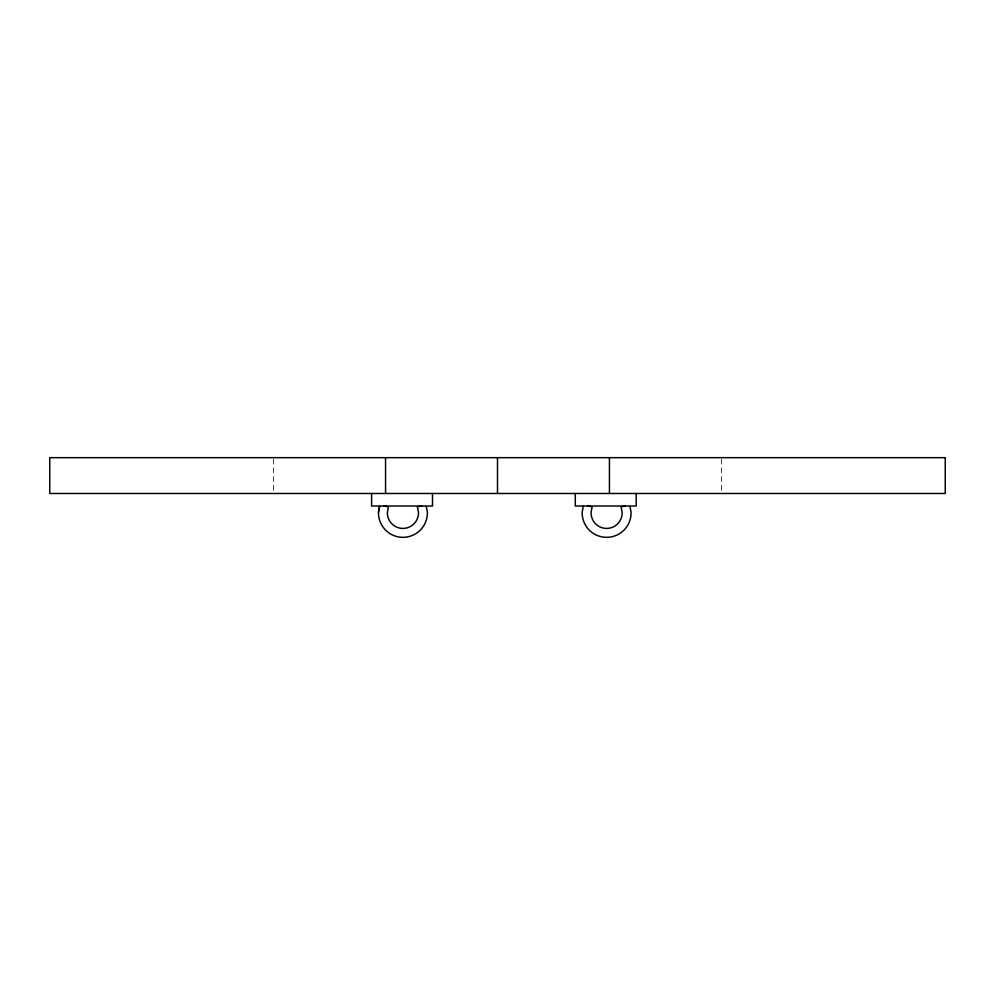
<?xml version="1.0" encoding="UTF-8"?>
<svg xmlns="http://www.w3.org/2000/svg" width="995" height="995" viewBox="0 0 995 995"><rect width="100%" height="100%" fill="white"/><g stroke="black" fill="none" stroke-linecap="round" stroke-linejoin="round"><path stroke-width="0.75" stroke-dasharray="4.97 3.73" d="M721.375 459.155L721.375 491.99M273.625 459.155L273.625 491.99"/><path stroke-width="1.49" d="M378.498 512.151L379.667 506.02L378.473 512.151A24.465 24.465 0 0 0 402.925 537.337A24.465 24.465 0 0 0 427.39 512.151L426.295 506.592M583.356 506.02L582.162 512.151A24.465 24.465 0 0 0 606.614 537.337A24.465 24.465 0 0 0 631.079 512.151L629.984 506.592M421.731 506.02L417.415 506.841L418.485 512.413A15.559 15.559 0 0 1 402.925 528.432A15.559 15.559 0 0 1 387.378 512.413L388.448 506.841L384.12 506.02M625.42 506.02L621.104 506.841L622.173 512.413A15.559 15.559 0 0 1 606.614 528.432A15.559 15.559 0 0 1 591.067 512.413L592.124 506.841L587.809 506.02M636.191 493.483L636.191 506.02L575.297 506.02L575.297 493.483M609.438 457.663L609.438 493.483M497.5 457.663L497.5 493.483M432.502 493.483L432.502 506.02L371.608 506.02L371.608 493.483M385.562 457.663L385.562 493.483M945.25 457.663L49.75 457.663L49.75 493.483L945.25 493.483L945.25 457.663"/></g></svg>
